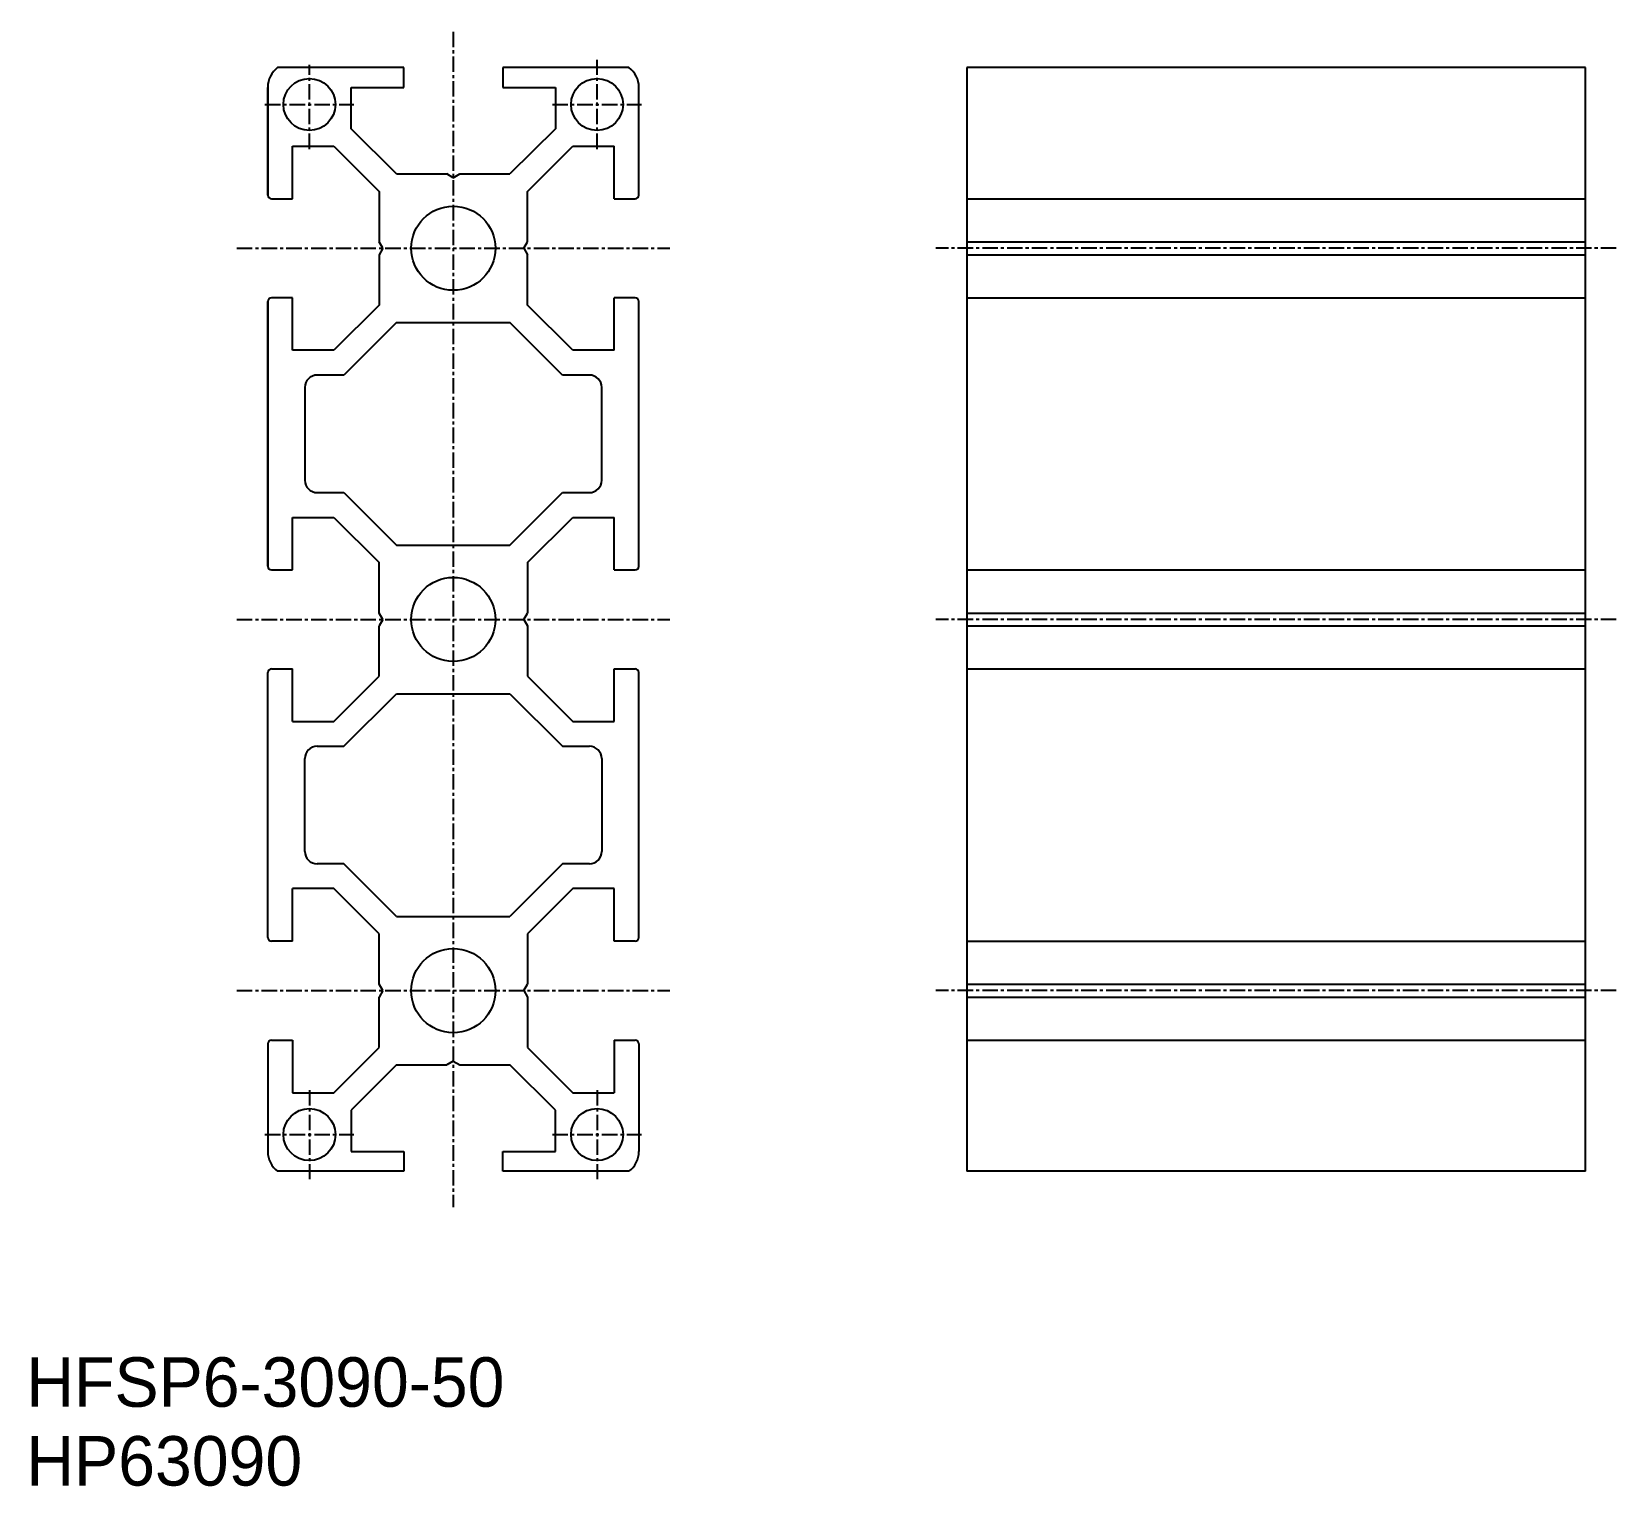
# Model space of a CAD drawing. Extents: x 8 to 136, y 0 to 117.
import ezdxf

# ---------------------------------------------------------------- set-up
doc = ezdxf.new("R2010")
doc.units = 0
doc.linetypes.add('CENTER', pattern=[2, 1.25, -0.25, 0.25, -0.25])
doc.layers.get('0').update_dxf_attribs({"linetype": 'CONTINUOUS'})
doc.layers.add('CENTER', color=1, linetype='CENTER')

msp = doc.modelspace()

# ---------------------------------------------------------------- linework, layer by layer
at = {"color": 7, "linetype": 'CONTINUOUS'}
for p, q in [((38.32, 114.6), (28.12, 114.6)), ((38.32, 113), (38.32, 114.6)), ((56.52, 114.6), (46.32, 114.6)), ((46.32, 114.6), (46.32, 113)), ((83.84, 114.6), (83.84, 25.4)), ((133.84, 114.6), (83.84, 114.6)), ((133.84, 25.4), (133.84, 114.6)), ((27.32, 113), (27.32, 104.3)), ((27.32, 104.3), (27.32, 113)), ((27.32, 104.3), (27.32, 113)), ((34.07, 113), (38.32, 113)), ((34.07, 109.66), (34.07, 113)), ((46.32, 113), (50.57, 113)), ((50.57, 113), (50.57, 109.66)), ((57.32, 104.3), (57.32, 113)), ((37.73, 106), (34.07, 109.66)), ((50.57, 109.66), (46.9, 106)), ((29.32, 108.25), (32.65, 108.25)), ((29.32, 104), (29.32, 108.25)), ((32.65, 108.25), (36.32, 104.59)), ((48.32, 104.59), (51.98, 108.25)), ((51.98, 108.25), (55.32, 108.25)), ((55.32, 104), (55.32, 108.25)), ((37.73, 106), (41.8, 106)), ((42.32, 105.7), (41.8, 106)), ((42.32, 105.7), (42.84, 106)), ((42.84, 106), (46.9, 106)), ((27.62, 104), (29.32, 104)), ((36.32, 104.59), (36.32, 100.52)), ((48.32, 100.52), (48.32, 104.59)), ((55.32, 104), (57.02, 104)), ((83.84, 104), (133.84, 104)), ((36.62, 100), (36.32, 100.52)), ((36.62, 100), (36.32, 99.48)), ((48.02, 100), (48.32, 100.52)), ((48.02, 100), (48.32, 99.48)), ((83.84, 100.52), (133.84, 100.52)), ((36.32, 99.48), (36.32, 95.41)), ((48.32, 95.41), (48.32, 99.48)), ((83.84, 99.48), (133.84, 99.48)), ((27.32, 95.7), (27.32, 74.3)), ((27.32, 74.3), (27.32, 95.7)), ((29.32, 96), (27.62, 96)), ((29.32, 91.75), (29.32, 96)), ((36.32, 95.41), (32.65, 91.75)), ((51.98, 91.75), (48.32, 95.41)), ((57.02, 96), (55.32, 96)), ((55.32, 91.75), (55.32, 96)), ((57.32, 74.3), (57.32, 95.7)), ((83.84, 96), (133.84, 96)), ((37.73, 94), (33.48, 89.75)), ((37.73, 94), (46.9, 94)), ((51.15, 89.75), (46.9, 94)), ((32.65, 91.75), (29.32, 91.75)), ((55.32, 91.75), (51.98, 91.75)), ((33.48, 89.75), (31.32, 89.75)), ((33.48, 89.75), (31.32, 89.75)), ((53.32, 89.75), (51.15, 89.75)), ((53.32, 89.75), (51.15, 89.75)), ((30.32, 88.75), (30.32, 81.25)), ((30.32, 88.75), (30.32, 81.25)), ((54.32, 81.25), (54.32, 88.75)), ((54.32, 81.25), (54.32, 88.75)), ((31.32, 80.25), (33.48, 80.25)), ((31.32, 80.25), (33.48, 80.25)), ((33.48, 80.25), (37.73, 76)), ((33.48, 80.25), (37.73, 76)), ((46.9, 76), (51.15, 80.25)), ((46.9, 76), (51.15, 80.25)), ((51.15, 80.25), (53.32, 80.25)), ((51.15, 80.25), (53.32, 80.25)), ((29.32, 78.25), (32.65, 78.25)), ((29.32, 74), (29.32, 78.25)), ((32.65, 78.25), (36.32, 74.59)), ((48.32, 74.59), (51.98, 78.25)), ((51.98, 78.25), (55.32, 78.25)), ((55.32, 74), (55.32, 78.25)), ((37.73, 76), (46.9, 76)), ((36.32, 70.52), (36.32, 74.59)), ((48.32, 74.59), (48.32, 70.52)), ((27.62, 74), (29.32, 74)), ((55.32, 74), (57.02, 74)), ((83.84, 74), (133.84, 74)), ((36.62, 70), (36.32, 70.52)), ((48.02, 70), (48.32, 70.52)), ((83.84, 70.52), (133.84, 70.52)), ((36.62, 70), (36.32, 69.48)), ((36.32, 65.41), (36.32, 69.48)), ((48.02, 70), (48.32, 69.48)), ((48.32, 69.48), (48.32, 65.41)), ((83.84, 69.48), (133.84, 69.48)), ((27.32, 44.3), (27.32, 65.7)), ((27.62, 66), (29.32, 66)), ((29.32, 61.75), (29.32, 66)), ((32.65, 61.75), (36.32, 65.41)), ((48.32, 65.41), (51.98, 61.75)), ((55.32, 66), (57.02, 66)), ((55.32, 61.75), (55.32, 66)), ((57.32, 44.3), (57.32, 65.7)), ((83.84, 66), (133.84, 66)), ((33.48, 59.75), (37.73, 64)), ((33.48, 59.75), (37.73, 64)), ((37.73, 64), (46.9, 64)), ((46.9, 64), (51.15, 59.75)), ((46.9, 64), (51.15, 59.75)), ((29.32, 61.75), (32.65, 61.75)), ((51.98, 61.75), (55.32, 61.75)), ((31.32, 59.75), (33.48, 59.75)), ((31.32, 59.75), (33.48, 59.75)), ((51.15, 59.75), (53.32, 59.75)), ((51.15, 59.75), (53.32, 59.75)), ((30.32, 51.25), (30.32, 58.75)), ((30.32, 51.25), (30.32, 58.75)), ((54.32, 58.75), (54.32, 51.25)), ((54.32, 58.75), (54.32, 51.25)), ((33.48, 50.25), (31.32, 50.25)), ((33.48, 50.25), (31.32, 50.25)), ((37.73, 46), (33.48, 50.25)), ((51.15, 50.25), (46.9, 46)), ((53.32, 50.25), (51.15, 50.25)), ((53.32, 50.25), (51.15, 50.25)), ((32.65, 48.25), (29.32, 48.25)), ((29.32, 44), (29.32, 48.25)), ((36.32, 44.59), (32.65, 48.25)), ((51.98, 48.25), (48.32, 44.59)), ((55.32, 48.25), (51.98, 48.25)), ((55.32, 44), (55.32, 48.25)), ((37.73, 46), (46.9, 46)), ((29.32, 44), (27.62, 44)), ((36.32, 40.52), (36.32, 44.59)), ((48.32, 44.59), (48.32, 40.52)), ((57.02, 44), (55.32, 44)), ((83.84, 44), (133.84, 44)), ((36.62, 40), (36.32, 40.52)), ((36.62, 40), (36.32, 39.48)), ((48.02, 40), (48.32, 40.52)), ((48.02, 40), (48.32, 39.48)), ((83.84, 40.52), (133.84, 40.52)), ((36.32, 35.41), (36.32, 39.48)), ((48.32, 39.48), (48.32, 35.41)), ((83.84, 39.48), (133.84, 39.48)), ((27.62, 36), (29.32, 36)), ((29.32, 36), (29.32, 31.75)), ((55.32, 36), (57.02, 36)), ((55.32, 36), (55.32, 31.75)), ((83.84, 36), (133.84, 36)), ((27.32, 35.7), (27.32, 27)), ((32.65, 31.75), (36.32, 35.41)), ((48.32, 35.41), (51.98, 31.75)), ((57.32, 35.7), (57.32, 27)), ((37.73, 34), (34.07, 30.34)), ((37.73, 34), (41.8, 34)), ((42.32, 34.3), (41.8, 34)), ((42.32, 34.3), (42.84, 34)), ((42.84, 34), (46.9, 34)), ((50.57, 30.34), (46.9, 34)), ((29.32, 31.75), (32.65, 31.75)), ((51.98, 31.75), (55.32, 31.75)), ((34.07, 30.34), (34.07, 27)), ((50.57, 27), (50.57, 30.34)), ((34.07, 27), (38.32, 27)), ((38.32, 27), (38.32, 25.4)), ((46.32, 27), (50.57, 27)), ((46.32, 25.4), (46.32, 27)), ((38.32, 25.4), (28.12, 25.4)), ((56.52, 25.4), (46.32, 25.4)), ((133.84, 25.4), (83.84, 25.4))]:
    msp.add_line(p, q, dxfattribs=at)
for centre, radius in [((30.69, 111.62), 2.1), ((53.94, 111.62), 2.1), ((42.32, 100), 3.4), ((42.32, 70), 3.4), ((42.32, 40), 3.4), ((30.69, 28.37), 2.1), ((53.94, 28.37), 2.1)]:
    msp.add_circle(centre, radius, dxfattribs=at)
for centre, radius, start, end in [((29.32, 113), 2, 126.8699, 180), ((55.32, 113), 2, 0, 53.1301), ((27.62, 104.3), 0.3, 180, 270), ((57.02, 104.3), 0.3, 270, 0), ((27.62, 95.7), 0.3, 90, 180), ((57.02, 95.7), 0.3, 0, 90), ((31.32, 88.75), 1, 90, 180), ((31.32, 88.75), 1, 90, 180), ((53.32, 88.75), 1, 0, 90), ((53.32, 88.75), 1, 0, 90), ((31.32, 81.25), 1, 180, 270), ((31.32, 81.25), 1, 180, 270), ((53.32, 81.25), 1, 270, 0), ((53.32, 81.25), 1, 270, 0), ((27.62, 74.3), 0.3, 180, 270), ((57.02, 74.3), 0.3, 270, 0), ((27.62, 65.7), 0.3, 90, 180), ((57.02, 65.7), 0.3, 0, 90), ((31.32, 58.75), 1, 90, 180), ((31.32, 58.75), 1, 90, 180), ((53.32, 58.75), 1, 0, 90), ((53.32, 58.75), 1, 0, 90), ((31.32, 51.25), 1, 180, 270), ((31.32, 51.25), 1, 180, 270), ((53.32, 51.25), 1, 270, 0), ((53.32, 51.25), 1, 270, 0), ((27.62, 44.3), 0.3, 180, 270), ((57.02, 44.3), 0.3, 270, 360), ((27.62, 35.7), 0.3, 90, 180), ((57.02, 35.7), 0.3, 0, 90), ((29.32, 27), 2, 180, 233.1301), ((55.32, 27), 2, 306.8699, 360)]:
    msp.add_arc(centre, radius, start, end, dxfattribs=at)
at = {"layer": 'CENTER', "color": 1, "linetype": 'CENTER'}
for p, q in [((42.32, 117.5), (42.32, 22.5)), ((30.69, 108.02), (30.69, 114.82)), ((53.94, 108.02), (53.94, 115.22)), ((27.09, 111.62), (34.29, 111.62)), ((50.34, 111.62), (57.54, 111.62)), ((24.82, 100), (59.82, 100)), ((136.34, 100), (81.34, 100)), ((24.82, 70), (59.82, 70)), ((136.34, 70), (81.34, 70)), ((24.82, 40), (59.82, 40)), ((136.34, 40), (81.34, 40)), ((30.69, 31.97), (30.69, 24.77)), ((53.94, 31.97), (53.94, 24.77)), ((27.09, 28.37), (34.29, 28.37)), ((50.34, 28.37), (57.54, 28.37))]:
    msp.add_line(p, q, dxfattribs=at)

# ---------------------------------------------------------------- texts
at = {"color": 7, "linetype": 'CONTINUOUS'}
for s, p in [('HFSP6-3090-50', (7.8, 6.37)), ('HP63090', (7.8, 0))]:
    msp.add_text(s, height=4, dxfattribs=at).set_placement(p)

doc.saveas('drawing.dxf')
